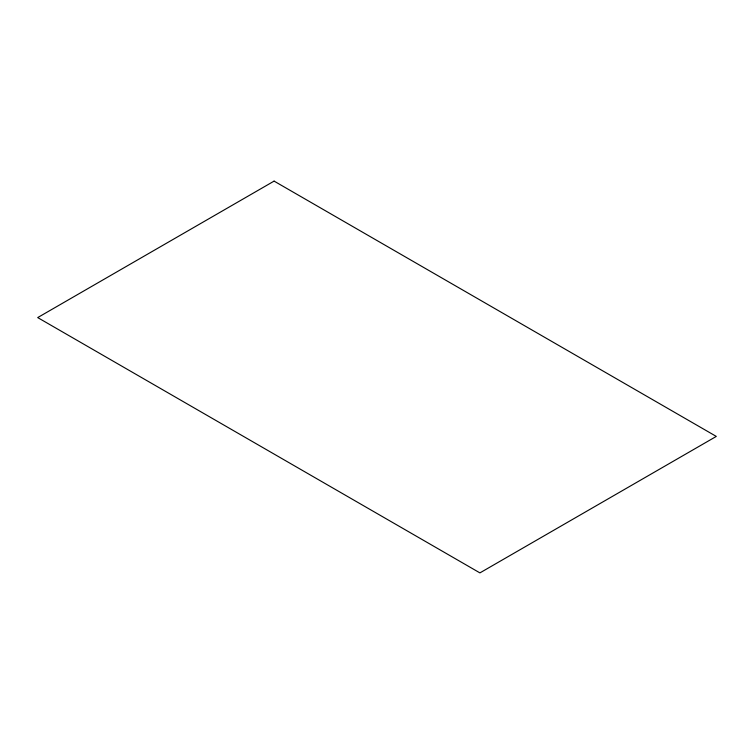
<?xml version="1.0" encoding="UTF-8"?>
<svg xmlns="http://www.w3.org/2000/svg" width="754" height="754" viewBox="0 0 754 754"><rect width="100%" height="100%" fill="white"/><g stroke="black" fill="none" stroke-linecap="round" stroke-linejoin="round"><path stroke-width="1.13" d="M274.088 181.111L37.7 317.585L479.912 572.889L716.3 436.415L274.088 181.111"/></g></svg>
